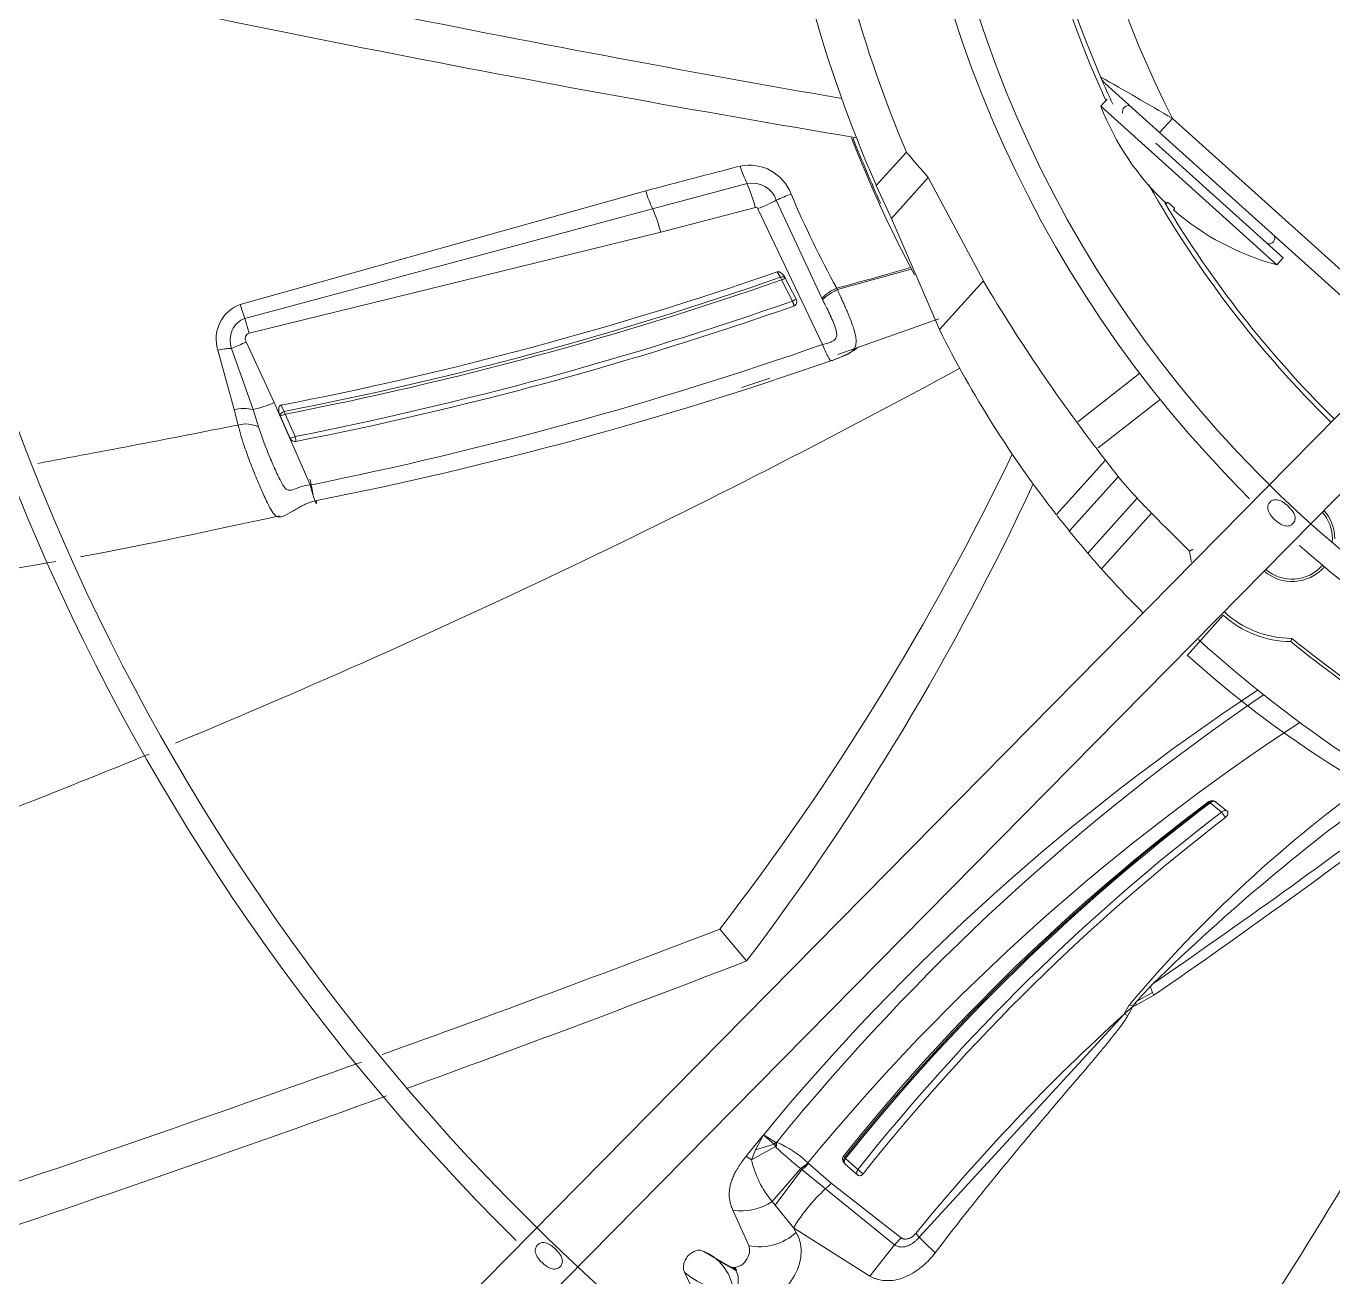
# Model space of a CAD drawing. Header units: millimetres. Extents: x 113490 to 142599, y -20467 to 115.
# Drawn here: x 122741.5 to 122879.2, y -10460.4 to -10328.6 of the extents above; entities that cross this region are included whole.
import ezdxf

# ---------------------------------------------------------------- set-up
doc = ezdxf.new("R2010")
doc.units = ezdxf.units.MM
doc.layers.add('DV3_0', color=7, linetype='Continuous')

msp = doc.modelspace()

# ---------------------------------------------------------------- linework, layer by layer
at = {"layer": 'DV3_0', "color": 7, "linetype": 'Continuous', "lineweight": 15}
for p, q in [((122945.2, -10303.23), (122611.6, -10641.53)), ((122612.45, -10649.21), (122950.11, -10306.79)), ((122855.24, -10334.62), (122860.97, -10339.78)), ((122855.43, -10336.28), (122854.76, -10337.02)), ((122873.34, -10353.75), (122854.76, -10337.02)), ((122860.97, -10339.78), (122886.49, -10362.76)), ((122831.09, -10345.38), (122834.26, -10341.86)), ((122860.57, -10340.9), (122874.01, -10353.01)), ((122832.68, -10348.85), (122836.57, -10344.53)), ((122836.57, -10344.53), (122842.38, -10355.43)), ((122764.03, -10357.93), (122806.78, -10345.94)), ((122807.51, -10347.83), (122817.46, -10345.17)), ((122831.09, -10345.38), (122832.68, -10348.85)), ((122820.55, -10346.92), (122825.35, -10357.27)), ((122861.79, -10347.15), (122861.68, -10347.28)), ((122764.52, -10359.41), (122807.51, -10347.83)), ((122808.36, -10350.29), (122818.34, -10347.68)), ((122818.59, -10347.82), (122825.43, -10362.14)), ((122862.53, -10347.82), (122862.42, -10347.95)), ((122832.68, -10348.85), (122837.75, -10360.57)), ((122764.96, -10360.96), (122808.36, -10350.29)), ((122827, -10356.34), (122834.78, -10354.19)), ((122873.34, -10353.75), (122874.01, -10353.01)), ((122820.64, -10354.48), (122820.99, -10355.06)), ((122821.1, -10355.34), (122822.25, -10357.56)), ((122821.49, -10355.13), (122822.65, -10357.36)), ((122826.92, -10356.2), (122827, -10356.34)), ((122827.02, -10363.18), (122837.7, -10359.45)), ((122767.6, -10368.27), (122764.64, -10361.85)), ((122763.39, -10369), (122761.68, -10362.74)), ((122765.38, -10369.01), (122763.09, -10362.55)), ((122852.33, -10370.3), (122858.88, -10365.18)), ((122816.93, -10366.69), (122819.85, -10365.68)), ((122854.48, -10373.05), (122861.04, -10367.94)), ((122765.95, -10370.82), (122765.38, -10369.01)), ((122771.41, -10376.95), (122767.6, -10368.27)), ((122768.67, -10369.19), (122768.34, -10368.53)), ((122768.75, -10369.5), (122768.67, -10369.19)), ((122769.3, -10372.04), (122768.24, -10369.68)), ((122769.81, -10371.84), (122768.75, -10369.5)), ((122851.45, -10381.8), (122856.6, -10376.08)), ((122853.39, -10384.13), (122858.59, -10378.36)), ((122866.15, -10410.33), (122866.26, -10410.36)), ((122866.3, -10410.48), (122867.48, -10411.45)), ((122866.91, -10410.39), (122868.09, -10411.36)), ((122817.41, -10427.14), (122814.59, -10423.79)), ((122858.46, -10431.5), (122858.55, -10431.39)), ((122858.5, -10431.79), (122860.35, -10430.76)), ((122858.55, -10431.39), (122860.22, -10430.46)), ((122858.23, -10431.89), (122858.5, -10431.79)), ((122858.37, -10431.62), (122858.46, -10431.5)), ((122858.37, -10431.62), (122858.47, -10431.58)), ((122817.38, -10447.72), (122819.2, -10445.49)), ((122820.48, -10446.25), (122820.34, -10446.46)), ((122820.55, -10446.26), (122820.46, -10446.71)), ((122820.48, -10446.25), (122820.55, -10446.26)), ((122820.61, -10446.26), (122820.55, -10446.81)), ((122817.92, -10448.1), (122820.46, -10446.71)), ((122820.46, -10446.71), (122820.55, -10446.81)), ((122827.74, -10447.87), (122827.62, -10447.73)), ((122820.11, -10452.5), (122823.12, -10449.03)), ((122823.09, -10449.01), (122823.12, -10449.03)), ((122823.12, -10449.03), (122823.24, -10449.12)), ((122823.24, -10449.12), (122825.72, -10451.18)), ((122823.87, -10448.42), (122823.88, -10448.44)), ((122823.88, -10448.44), (122823.94, -10448.49)), ((122823.94, -10448.49), (122826.35, -10450.56)), ((122829.14, -10449.72), (122827.82, -10448.56)), ((122829.16, -10449.13), (122827.85, -10447.98)), ((122826.35, -10450.56), (122833.7, -10456.32)), ((122825.72, -10451.18), (122833.02, -10457.07)), ((122815.97, -10453.41), (122817.64, -10457.16)), ((122822.35, -10455.29), (122820.43, -10452.89)), ((122835.25, -10455.86), (122835.61, -10456.27)), ((122833.02, -10457.07), (122830.42, -10460.36)), ((122833.7, -10456.32), (122833.02, -10457.07)), ((122815.61, -10459.34), (122812.91, -10457.77)), ((122816.22, -10459.75), (122814.26, -10458.61)), ((122813.1, -10464.59), (122810.87, -10459.97))]:
    msp.add_line(p, q, dxfattribs=at)
at = {"layer": 'DV3_0', "color": 7, "linetype": 'Continuous', "lineweight": 20}
for p, q in [((122862.31, -10338.3), (122860.97, -10339.78)), ((122862.31, -10338.3), (122887.9, -10361.34)), ((122837.75, -10360.57), (122842.38, -10355.43)), ((122825.35, -10357.27), (122825.44, -10357.44)), ((122764.96, -10360.96), (122764.52, -10359.41)), ((122850.08, -10380.08), (122855.25, -10374.33)), ((122854.83, -10385.78), (122860.11, -10379.92)), ((122863.89, -10394.89), (122867.67, -10390.68)), ((122859.96, -10429.86), (122860.25, -10429.56)), ((122860.22, -10430.46), (122860.35, -10430.76)), ((122835.61, -10456.27), (122857.23, -10432.75)), ((122857.23, -10432.75), (122857.77, -10431.77)), ((122857.23, -10432.75), (122857.69, -10432.33)), ((122857.23, -10432.75), (122857.62, -10432.88)), ((122857.69, -10432.33), (122858.16, -10431.9)), ((122858.16, -10431.9), (122857.77, -10431.77)), ((122858.16, -10431.9), (122858.23, -10431.89)), ((122858.24, -10431.78), (122858.23, -10431.89)), ((122858.24, -10431.78), (122858.37, -10431.62)), ((122858.46, -10431.5), (122858.47, -10431.58)), ((122858.47, -10431.58), (122858.5, -10431.79)), ((122818.36, -10447.07), (122819.2, -10445.49)), ((122820.34, -10446.46), (122818.36, -10447.07)), ((122819.2, -10445.49), (122820.48, -10446.25)), ((122820.55, -10446.26), (122820.61, -10446.26)), ((122817.38, -10447.72), (122817.92, -10448.1)), ((122817.92, -10448.1), (122818.36, -10447.07)), ((122823.24, -10449.12), (122820.43, -10452.89)), ((122820.43, -10452.9), (122820.11, -10452.5)), ((122830.42, -10460.36), (122822.35, -10455.29))]:
    msp.add_line(p, q, dxfattribs=at)
at = {"layer": 'DV3_0', "color": 7, "linetype": 'Continuous', "lineweight": 15}
for centre, radius, start, end in [((122959.24, -10288.99), 236, 136.9648, 225.2631), ((122959.24, -10288.99), 233.5, 136.5342, 225.7814), ((122959.24, -10288.99), 126, 138.321, 225.2028), ((122959.24, -10288.99), 123.5, 137.2092, 226.1082), ((122959.24, -10288.99), 114.25, 138.4114, 204.5312), ((122959.24, -10288.99), 113.75, 138.4247, 203.2684), ((122959.24, -10288.99), 135.7, 186.2429, 202.9304), ((122959.24, -10288.99), 140, 186.7677, 203.7505), ((123157.03, -8443.29), 1921.39, 257.09501, 260.12283), ((123133, -8524.72), 1840.9, 257.29812, 260.49472), ((122959.24, -10288.99), 113.75, 203.2684, 204.8619), ((122880.48, -10327.15), 27.54, 201.0085, 226.9598), ((122857.71, -10337.61), 0.667, 79.7797, 190.9881), ((122959.24, -10288.99), 140.5, 201.4447, 207.9333), ((122817.68, -10347.99), 4.76, 21.054, 101.4068), ((123026.84, -11165.93), 849, 104.32746, 105.02193), ((122825.79, -10340.87), 9.37, 195.2266, 207.3152), ((122801.19, -10352.31), 17.76, 15.1013, 23.7012), ((122959.24, -10288.99), 114.25, 209.5268, 225.4011), ((122812.31, -10331.46), 17.52, 290.9793, 298.0441), ((122834.92, -10380.11), 36.17, 110.7332, 113.4154), ((122920.7, -10304.69), 107, 202.8771, 208.7791), ((122959.24, -10288.99), 113.75, 210.7758, 225.4011), ((122818.39, -10347.89), 0.214, 20.6173, 102.1279), ((122880.48, -10327.15), 27.54, 229.0402, 254.9915), ((122872.45, -10350.88), 0.667, 265.0119, 16.2203), ((122684.2, -9829.22), 545.97, 285.1539, 286.0016), ((122697.32, -9999.86), 375.45, 280.903, 289.1752), ((122696.7, -9998.9), 377.22, 280.9994, 289.2376), ((122696.52, -9998.64), 377.82, 281.0213, 289.2522), ((122816.63, -10356.99), 4.77, 20.2814, 23.8803), ((122817.66, -10348.28), 7.85, 295.9732, 299.2402), ((122997.94, -10263.3), 180.8, 210.6348, 217.8853), ((122829, -10360.96), 5.2, 113.6404, 134.7432), ((122784.69, -10351.94), 21.51, 196.1751, 200.3404), ((122696.59, -9999.49), 379.48, 281.1244, 289.338), ((122696.83, -9999.87), 379.59, 281.0963, 289.3173), ((122828, -10368.47), 12.33, 115.7189, 117.7905), ((122822.21, -10357.62), 0.508, 291.3094, 30.1339), ((122941.5, -10308.69), 116, 206.5688, 217.984), ((122758.97, -10351.39), 11.9, 290.2544, 298.4853), ((122689.84, -9973.56), 411.56, 281.4306, 289.2353), ((122763.07, -10367.67), 5.11, 89.8539, 105.7858), ((122694.27, -9985.04), 401.17, 281.1822, 289.2163), ((122423.11, -9598.83), 871.89, 292.52996, 298.55652), ((122517.8, -10430.28), 253.12, 13.6296, 14.0098), ((122762.54, -10356.79), 12.54, 283.0422, 293.7544), ((122764.63, -10373.47), 2.95, 63.5122, 106.4126), ((122768.67, -10369.62), 2.5, 284.762, 297.2571), ((122769.8, -10371.83), 0.539, 202.2597, 278.6721), ((122591.65, -10251.98), 281.46, 322.3809, 334.3771), ((122959.24, -10288.99), 123.5, 226.1082, 316.2428), ((122959.24, -10288.99), 134.6, 220.315, 221.6017), ((122746.63, -10382.19), 25.42, 9.2717, 13.3033), ((122598.74, -10261.51), 274.32, 322.858, 335.1381), ((123060.15, -10183.4), 280.42, 224.4915, 225.6493), ((122874.93, -10382.63), 4.25, 0, 41.5341), ((122874.93, -10382.63), 4.5, 0, 41.7492), ((122941.5, -10308.69), 116, 219.0732, 220.5703), ((122874.93, -10382.63), 4.25, 354.8173, 0), ((122875.04, -10382.49), 11.02, 187.4586, 193.6287), ((122959.24, -10288.99), 126, 228.4752, 270), ((122941.5, -10308.69), 116, 221.6524, 224.7912), ((122874.93, -10382.63), 4.5, 229.0529, 318), ((122874.93, -10382.63), 4.25, 229.2681, 318.9663), ((122874.93, -10382.63), 10.84, 228, 269.251), ((122874.93, -10382.63), 10.5, 226.9653, 269.8902), ((122959.24, -10288.99), 140.5, 227.9063, 244.7865), ((122959.24, -10288.99), 134.34, 231.0499, 242.2199), ((122959.24, -10288.99), 134, 230.9991, 237.2517), ((122941.5, -10308.69), 116, 228, 244.5279), ((123001.13, -10595.17), 235.59, 123.4411, 140.5553), ((123007.53, -10598.04), 240.79, 124.2777, 140.9245), ((123001.36, -10594.58), 229.92, 123.1154, 140.531), ((122423.11, -9598.83), 871.89, 290.47901, 292.33228), ((122995.05, -10581.66), 214.41, 126.9538, 141.3404), ((122996.36, -10582.48), 215.76, 127.0847, 141.4), ((122996.85, -10582.8), 216.19, 127.147, 141.4201), ((122866.49, -10410.85), 0.625, 47.7893, 122.5207), ((122866.57, -10410.75), 0.496, 46.1549, 128.4511), ((123000.67, -10585.24), 218.96, 127.4655, 141.5655), ((123000.91, -10585.47), 218.57, 127.4799, 141.5567), ((122870.06, -10409.96), 2.97, 210.096, 223.8348), ((122134.84, -9998), 872.24, 325.21173, 331.29356), ((122128.22, -8630.77), 1919.9, 289.81328, 290.94717), ((122148.8, -8701.02), 1851.09, 289.98762, 291.17408), ((122997.08, -10587.8), 208.79, 132.0492, 140.8077), ((122860.81, -10433.67), 3.19, 143.7116, 146.2521), ((122959.24, -10288.99), 551.5, 195.4775, 254.5225), ((122128.22, -8630.77), 1919.9, 288.19223, 289.74418), ((122148.8, -8701.02), 1851.09, 288.2319, 289.91843), ((122820.81, -10446.37), 0.478, 190.9247, 223.9), ((122816.28, -10456.32), 10.95, 46.1609, 66.7475), ((122843.22, -10423.18), 32.75, 226.1967, 232.0692), ((122828.12, -10448.18), 0.485, 140.7317, 232.4456), ((122828.48, -10447.26), 0.962, 219.8162, 228.871), ((122832.93, -10444.93), 5.65, 228.0185, 235.2631), ((122959.24, -10288.99), 233.5, 225.7814, 315.7154), ((122816.94, -10447.92), 5.57, 260.0111, 304.7159), ((122818.76, -10451.51), 5.76, 258.8491, 312.1775), ((122989.76, -10363.2), 191.06, 208.8135, 208.982), ((122862.73, -10429.85), 37.86, 224.2478, 227.8108), ((122810.89, -10462.55), 5.19, 10.1936, 67.059), ((122817.77, -10451.39), 11.01, 231.1934, 258.1257)]:
    msp.add_arc(centre, radius, start, end, dxfattribs=at)
at = {"layer": 'DV3_0', "color": 7, "linetype": 'Continuous', "lineweight": 20}
for centre, radius, start, end in [((122959.24, -10288.99), 108.75, 138.5638, 206.9605), ((122484.71, -10983.54), 747.61, 59.66409, 60.33376), ((122959.24, -10288.99), 140.35, 201.48, 204.54), ((122817.66, -10342.86), 11.3, 195.8192, 206.1296), ((122818.01, -10347.81), 2.69, 19.2233, 101.7863), ((122787.74, -10356.01), 21.4, 15.5074, 22.4675), ((122765.31, -10361.54), 3.83, 109.5683, 198.3828), ((122764.37, -10372.65), 3.77, 74.5426, 104.9674), ((122967.28, -10524.15), 143.27, 125.5681, 139.8477), ((123007.67, -10579.87), 210.53, 125.5148, 134.442), ((122386.6, -9741.76), 835.11, 304.55332, 306.86693), ((122428.74, -9804.53), 760.56, 304.57503, 307.19348), ((122887.01, -10456.1), 37.69, 135.8529, 139.0244), ((122998.7, -10509.15), 160.38, 151.2063, 151.6058), ((122843.96, -10417.76), 37.17, 228.2362, 230.5479), ((122828.4, -10445.63), 10.77, 193.2742, 219.6537), ((122821.73, -10446.41), 2.93, 297.5982, 316.6794), ((122821.68, -10446.43), 2.97, 298.9802, 317.6454), ((122821.69, -10446.72), 2.86, 302.8874, 321.7301), ((122823.99, -10448.79), 2.95, 305.8411, 323.1077), ((122839.02, -10465.52), 19.56, 132.8678, 148.4609)]:
    msp.add_arc(centre, radius, start, end, dxfattribs=at)
at = {"layer": 'DV3_0', "color": 7, "linetype": 'Continuous', "lineweight": 15}
for centre, major_axis, ratio, start_param, end_param in [((134563.75, 2657.76), (-11716.76, -13012.77), 0.087151, -0.011968, -0.009675), ((123150.34, -10083.76), (-278.19, -308.96), 0.561586, -0.106694, -0.097329), ((123149.36, -10070.06), (-283.73, -315.12), 0.561586, -0.041148, -0.032008), ((123102.9, -10128.91), (-239.26, -265.73), 0.561585, -0.098855, -0.087977), ((123106.24, -10125.52), (-242.46, -269.28), 0.561586, -0.0731, -0.062386)]:
    msp.add_ellipse(centre, major_axis=major_axis, ratio=ratio, start_param=start_param, end_param=end_param, dxfattribs=at)
at = {"layer": 'DV3_0', "color": 7, "linetype": 'Continuous', "lineweight": 20}
msp.add_ellipse((122838.61, -10415.69), major_axis=(22.96, -30.96), ratio=0.289793, start_param=0.87424, end_param=0.89553, dxfattribs=at)
msp.add_rational_spline([(122854.74, -10333.93), (122854.86, -10334.2), (122855.03, -10334.43), (122855.24, -10334.62)], [1.03194473008, 1.06000282083, 1.10654415877, 1.17156874389], degree=3, dxfattribs=at)
at = {"layer": 'DV3_0', "color": 7, "linetype": 'Continuous', "lineweight": 15}
for points, knots in [([(122862.2, -10347.45), (122862.18, -10347.43), (122862.15, -10347.41), (122862.1, -10347.36), (122862.04, -10347.32), (122861.98, -10347.27), (122861.92, -10347.22), (122861.87, -10347.19), (122861.83, -10347.16), (122861.8, -10347.15), (122861.79, -10347.15), (122861.79, -10347.15)], [0, 0, 0, 0, 0.083334, 0.166303, 0.249826, 0.374984, 0.50015, 0.626605, 0.751629, 0.877407, 1, 1, 1, 1]), ([(122861.79, -10347.15), (122861.79, -10347.15), (122861.79, -10347.15), (122861.81, -10347.15), (122861.83, -10347.16), (122861.87, -10347.19), (122861.92, -10347.22), (122861.98, -10347.27), (122862.05, -10347.32), (122862.12, -10347.38), (122862.17, -10347.43), (122862.2, -10347.45)], [0, 0, 0, 0, 0.081654, 0.164063, 0.248595, 0.373578, 0.500083, 0.625199, 0.750404, 0.875284, 1, 1, 1, 1]), ([(122862.53, -10347.82), (122862.53, -10347.82), (122862.53, -10347.82), (122862.53, -10347.8), (122862.52, -10347.78), (122862.49, -10347.75), (122862.45, -10347.7), (122862.4, -10347.64), (122862.34, -10347.58), (122862.27, -10347.51), (122862.22, -10347.47), (122862.2, -10347.45)], [0, 0, 0, 0, 0.081654, 0.164063, 0.248595, 0.373578, 0.500083, 0.625199, 0.750404, 0.875284, 1, 1, 1, 1]), ([(122862.2, -10347.45), (122862.21, -10347.46), (122862.24, -10347.49), (122862.29, -10347.54), (122862.34, -10347.59), (122862.4, -10347.64), (122862.45, -10347.7), (122862.49, -10347.75), (122862.52, -10347.79), (122862.53, -10347.81), (122862.53, -10347.82), (122862.53, -10347.82)], [0, 0, 0, 0, 0.083334, 0.166303, 0.249826, 0.374984, 0.50015, 0.626605, 0.751629, 0.877407, 1, 1, 1, 1]), ([(122820.64, -10354.48), (122820.65, -10354.48), (122820.68, -10354.47), (122820.72, -10354.46), (122820.83, -10354.47), (122820.96, -10354.52), (122821.1, -10354.62), (122821.24, -10354.75), (122821.38, -10354.92), (122821.45, -10355.06), (122821.49, -10355.13)], [0, 0, 0, 0, 0.030234, 0.058964, 0.114513, 0.29395, 0.425226, 0.573003, 0.78247, 1, 1, 1, 1]), ([(122827, -10356.34), (122826.59, -10356.55), (122826.21, -10356.78), (122825.65, -10357.18), (122825.47, -10357.35), (122825.43, -10357.44)], [0, 0, 0, 0, 0.5, 0.5, 1, 1, 1, 1]), ([(122827, -10356.34), (122827.02, -10356.38), (122827.08, -10356.52), (122827.21, -10356.83), (122827.4, -10357.25), (122827.61, -10357.72), (122827.81, -10358.17), (122828.1, -10358.85), (122828.44, -10359.66), (122828.75, -10360.54), (122828.94, -10361.3), (122828.98, -10361.91), (122828.9, -10362.37), (122828.74, -10362.66), (122828.53, -10362.87), (122828.29, -10363.03), (122828.02, -10363.18), (122827.74, -10363.31), (122827.47, -10363.43), (122827.19, -10363.54), (122826.9, -10363.65), (122826.61, -10363.76), (122826.41, -10363.83), (122826.31, -10363.86)], [0, 0, 0, 0, 0.009928, 0.038187, 0.086065, 0.128368, 0.173611, 0.221721, 0.333708, 0.4307, 0.523864, 0.609938, 0.679298, 0.734389, 0.768329, 0.802966, 0.839055, 0.867424, 0.894844, 0.92156, 0.947823, 0.973884, 1, 1, 1, 1]), ([(122822.25, -10357.56), (122822.26, -10357.59), (122822.28, -10357.63), (122822.3, -10357.7), (122822.33, -10357.76), (122822.34, -10357.81), (122822.35, -10357.86), (122822.36, -10357.89), (122822.38, -10357.95), (122822.4, -10358.02), (122822.4, -10358.08), (122822.4, -10358.09), (122822.39, -10358.09)], [0, 0, 0, 0, 0.111745, 0.210356, 0.296478, 0.371095, 0.435337, 0.490326, 0.537093, 0.704877, 0.85208, 1, 1, 1, 1]), ([(122825.43, -10357.44), (122825.46, -10357.49), (122825.51, -10357.6), (122825.66, -10357.89), (122826.05, -10358.66), (122826.49, -10359.57), (122826.81, -10360.43), (122826.94, -10360.99), (122826.93, -10361.4), (122826.68, -10361.68), (122826.39, -10361.85), (122826.05, -10361.98), (122825.71, -10362.07), (122825.53, -10362.12), (122825.43, -10362.14)], [0, 0, 0, 0, 0.02368, 0.055134, 0.146901, 0.419077, 0.547071, 0.626034, 0.739727, 0.790956, 0.847617, 0.916748, 0.957154, 1, 1, 1, 1]), ([(122826.31, -10363.86), (122826.28, -10363.87), (122826.24, -10363.83), (122826.13, -10363.67), (122826.06, -10363.54), (122825.81, -10363.07), (122825.62, -10362.62), (122825.43, -10362.14)], [0, 0, 0, 0, 0.25, 0.25, 0.5, 0.5, 1, 1, 1, 1]), ([(122827.48, -10363.38), (122827.5, -10363.37), (122827.57, -10363.34), (122827.69, -10363.29), (122827.85, -10363.22), (122828.01, -10363.15), (122828.16, -10363.08), (122828.31, -10363), (122828.68, -10362.81), (122828.97, -10362.62), (122829.17, -10362.44)], [0.1038005, 0.1038005, 0.1038005, 0.1038005, 0.1096647, 0.1280995, 0.1467041, 0.1655182, 0.1845779, 0.2039156, 0.2235604, 0.3323669, 0.3323669, 0.3323669, 0.3323669]), ([(122768.24, -10369.68), (122768.23, -10369.65), (122768.2, -10369.59), (122768.16, -10369.49), (122768.12, -10369.34), (122768.09, -10369.16), (122768.08, -10368.96), (122768.1, -10368.77), (122768.17, -10368.62), (122768.26, -10368.56), (122768.31, -10368.54), (122768.33, -10368.54), (122768.34, -10368.53)], [0, 0, 0, 0, 0.082806, 0.165389, 0.247981, 0.443632, 0.593737, 0.72295, 0.893556, 0.952815, 0.977811, 1, 1, 1, 1]), ([(122768.24, -10369.68), (122768.22, -10369.61), (122768.26, -10369.51), (122768.42, -10369.33), (122768.54, -10369.24), (122768.67, -10369.19)], [0, 0, 0, 0, 0.5, 0.5, 1, 1, 1, 1]), ([(122772.07, -10378.6), (122771.88, -10378.64), (122771.52, -10378.73), (122771, -10378.93), (122770.51, -10379.17), (122770.03, -10379.44), (122769.33, -10379.85), (122768.5, -10380.32), (122767.89, -10380.37), (122767.47, -10379.91), (122767, -10379.08), (122766.43, -10377.89), (122765.79, -10376.39), (122765.15, -10374.8), (122764.56, -10373.18), (122764.1, -10371.81), (122763.89, -10370.99), (122763.8, -10370.63)], [0, 0, 0, 0, 0.030083, 0.06022, 0.09129, 0.124177, 0.159748, 0.249736, 0.339928, 0.392765, 0.470283, 0.571382, 0.657141, 0.764818, 0.86227, 0.939772, 1, 1, 1, 1]), ([(122768.75, -10369.5), (122768.63, -10369.55), (122768.51, -10369.6), (122768.32, -10369.67), (122768.26, -10369.69), (122768.24, -10369.68)], [0, 0, 0, 0, 0.5, 0.5, 1, 1, 1, 1]), ([(122771.41, -10376.95), (122770.65, -10376.97), (122770.03, -10377.32), (122769.32, -10377.53), (122769.12, -10377.54), (122768.86, -10377.4), (122768.8, -10377.33), (122768.66, -10377.15), (122768.56, -10377.01), (122768.26, -10376.48), (122768.04, -10376.03), (122767.59, -10375.07), (122767.37, -10374.55), (122766.71, -10372.97), (122766.29, -10371.88), (122765.95, -10370.82)], [0, 0, 0, 0, 0.25, 0.25, 0.375, 0.375, 0.4375, 0.4375, 0.5, 0.5, 0.625, 0.625, 0.75, 0.75, 1, 1, 1, 1]), ([(122769.81, -10371.84), (122769.84, -10371.98), (122769.87, -10372.12), (122769.9, -10372.31), (122769.9, -10372.37), (122769.88, -10372.37)], [0, 0, 0, 0, 0.5, 0.5, 1, 1, 1, 1]), ([(122772.07, -10378.6), (122772.11, -10378.98), (122772.05, -10379), (122771.79, -10378.34), (122771.58, -10377.66), (122771.41, -10376.95)], [0, 0, 0, 0, 0.5, 0.5, 1, 1, 1, 1]), ([(122875.02, -10381.03), (122874.98, -10381.07), (122874.89, -10381.15), (122874.64, -10381.27), (122874.24, -10381.31), (122873.79, -10381.13), (122873.4, -10380.87), (122873.08, -10380.6), (122872.8, -10380.3), (122872.53, -10379.93), (122872.35, -10379.52), (122872.38, -10379.13), (122872.49, -10378.89), (122872.57, -10378.8), (122872.61, -10378.75)], [0, 0, 0, 0, 0.040717, 0.082601, 0.183674, 0.325225, 0.413967, 0.5088, 0.602375, 0.688214, 0.822702, 0.918959, 0.959862, 1, 1, 1, 1]), ([(122872.61, -10378.75), (122872.65, -10378.71), (122872.74, -10378.63), (122872.98, -10378.52), (122873.39, -10378.48), (122873.82, -10378.66), (122874.22, -10378.93), (122874.63, -10379.28), (122875.04, -10379.74), (122875.28, -10380.27), (122875.25, -10380.66), (122875.14, -10380.89), (122875.06, -10380.98), (122875.02, -10381.03)], [0, 0, 0, 0, 0.040646, 0.082274, 0.181944, 0.323646, 0.41357, 0.509807, 0.690903, 0.824258, 0.919018, 0.959797, 1, 1, 1, 1]), ([(122747.19, -10384.53), (122747.35, -10384.5), (122754.19, -10383.22), (122760.66, -10381.83), (122768.16, -10380.22)], [0.8790248, 0.8790248, 0.8790248, 0.8790248, 0.8819151, 1, 1, 1, 1]), ([(122637.56, -10409.41), (122639.58, -10408.62), (122647.98, -10405.44), (122663.51, -10400.34), (122684.31, -10395.23), (122705.65, -10391.37), (122725.6, -10388.2), (122738.74, -10386.07), (122744.58, -10385.01)], [0.2428611, 0.2428611, 0.2428611, 0.2428611, 0.2795611, 0.3948142, 0.5195556, 0.6421753, 0.7617357, 0.8637565, 0.8637565, 0.8637565, 0.8637565]), ([(122866.3, -10410.48), (122866.29, -10410.45), (122866.26, -10410.4), (122866.26, -10410.37), (122866.26, -10410.36)], [0, 0, 0, 0, 0.499963, 1, 1, 1, 1]), ([(122866.3, -10410.48), (122866.31, -10410.46), (122866.34, -10410.43), (122866.39, -10410.4), (122866.45, -10410.36), (122866.52, -10410.32), (122866.62, -10410.3), (122866.71, -10410.29), (122866.79, -10410.31), (122866.86, -10410.34), (122866.89, -10410.37), (122866.91, -10410.39)], [0, 0, 0, 0, 0.068335, 0.145469, 0.231665, 0.333262, 0.479836, 0.632249, 0.740429, 0.880915, 1, 1, 1, 1]), ([(122867.48, -10411.45), (122867.57, -10411.35), (122867.69, -10411.29), (122867.92, -10411.26), (122868.02, -10411.29), (122868.09, -10411.36)], [0, 0, 0, 0, 0.5, 0.5, 1, 1, 1, 1]), ([(122868.09, -10411.36), (122868.11, -10411.37), (122868.13, -10411.39), (122868.15, -10411.43), (122868.17, -10411.49), (122868.18, -10411.56), (122868.17, -10411.66), (122868.13, -10411.76), (122868.07, -10411.85), (122868, -10411.94), (122867.94, -10411.99), (122867.91, -10412.02)], [0, 0, 0, 0, 0.07454, 0.149665, 0.227324, 0.351488, 0.476595, 0.607041, 0.740493, 0.871945, 1, 1, 1, 1]), ([(122817.38, -10447.72), (122817.3, -10447.82), (122817.15, -10448.01), (122816.94, -10448.29), (122816.75, -10448.57), (122816.57, -10448.84), (122816.41, -10449.1), (122816.26, -10449.36), (122816.13, -10449.61), (122816.02, -10449.86), (122815.92, -10450.1), (122815.83, -10450.34), (122815.76, -10450.57), (122815.7, -10450.79), (122815.64, -10451.08), (122815.59, -10451.43), (122815.58, -10451.84), (122815.61, -10452.25), (122815.69, -10452.64), (122815.8, -10453.03), (122815.91, -10453.28), (122815.97, -10453.41)], [0, 0, 0, 0, 0.057167, 0.111739, 0.163853, 0.213654, 0.261288, 0.306903, 0.350652, 0.39269, 0.433175, 0.472267, 0.510126, 0.546912, 0.582784, 0.650511, 0.717662, 0.785257, 0.85427, 0.92559, 1, 1, 1, 1]), ([(122827.82, -10448.56), (122827.8, -10448.54), (122827.76, -10448.51), (122827.7, -10448.44), (122827.65, -10448.37), (122827.6, -10448.28), (122827.56, -10448.18), (122827.53, -10448.05), (122827.54, -10447.93), (122827.56, -10447.82), (122827.6, -10447.75), (122827.62, -10447.72)], [0, 0, 0, 0, 0.099276, 0.196859, 0.293392, 0.389534, 0.537296, 0.670768, 0.795065, 0.901219, 1, 1, 1, 1]), ([(122827.85, -10447.98), (122827.76, -10448.08), (122827.72, -10448.21), (122827.71, -10448.42), (122827.75, -10448.52), (122827.82, -10448.56)], [0, 0, 0, 0, 0.5, 0.5, 1, 1, 1, 1]), ([(122829.16, -10449.13), (122829.14, -10449.15), (122829.12, -10449.18), (122829.1, -10449.22), (122829.08, -10449.26), (122829.05, -10449.32), (122829.03, -10449.39), (122829.02, -10449.48), (122829.03, -10449.58), (122829.07, -10449.66), (122829.12, -10449.7), (122829.14, -10449.72)], [0, 0, 0, 0, 0.074935, 0.140404, 0.196395, 0.24291, 0.374051, 0.4902, 0.673451, 0.83987, 1, 1, 1, 1]), ([(122829.72, -10449.57), (122829.7, -10449.59), (122829.67, -10449.62), (122829.63, -10449.67), (122829.57, -10449.71), (122829.5, -10449.75), (122829.41, -10449.78), (122829.31, -10449.79), (122829.21, -10449.77), (122829.16, -10449.74), (122829.14, -10449.72)], [0, 0, 0, 0, 0.086931, 0.173955, 0.262548, 0.393393, 0.521895, 0.686293, 0.841595, 1, 1, 1, 1]), ([(122822.62, -10455.78), (122822.66, -10455.83), (122822.72, -10455.93), (122822.8, -10456.09), (122822.88, -10456.26), (122822.95, -10456.43), (122823.01, -10456.6), (122823.06, -10456.78), (122823.1, -10456.97), (122823.13, -10457.15), (122823.15, -10457.35), (122823.16, -10457.54), (122823.17, -10457.75), (122823.16, -10458.17), (122823.07, -10458.82), (122822.8, -10459.68), (122822.41, -10460.45), (122821.96, -10461.13), (122821.47, -10461.69), (122820.91, -10462.18), (122820.4, -10462.53), (122819.96, -10462.77), (122819.61, -10462.93), (122819.26, -10463.05), (122818.9, -10463.13), (122818.55, -10463.19), (122818.19, -10463.21), (122817.96, -10463.19), (122817.84, -10463.18)], [0, 0, 0, 0, 0.019166, 0.038122, 0.056918, 0.075605, 0.094236, 0.112864, 0.13154, 0.150316, 0.169245, 0.188375, 0.207755, 0.227431, 0.308794, 0.389566, 0.473019, 0.53961, 0.606644, 0.674514, 0.74239, 0.78007, 0.816992, 0.853426, 0.889654, 0.925965, 0.962652, 1, 1, 1, 1]), ([(122797.76, -10459.38), (122797.72, -10459.42), (122797.62, -10459.5), (122797.38, -10459.62), (122796.98, -10459.66), (122796.55, -10459.48), (122796.16, -10459.21), (122795.84, -10458.94), (122795.56, -10458.64), (122795.29, -10458.27), (122795.11, -10457.85), (122795.14, -10457.46), (122795.25, -10457.22), (122795.33, -10457.13), (122795.37, -10457.08)], [0, 0, 0, 0, 0.040529, 0.082096, 0.181604, 0.321297, 0.409637, 0.504692, 0.598943, 0.685714, 0.821727, 0.918717, 0.959765, 1, 1, 1, 1]), ([(122795.37, -10457.08), (122795.41, -10457.04), (122795.5, -10456.96), (122795.74, -10456.84), (122796.14, -10456.81), (122796.58, -10456.99), (122796.96, -10457.25), (122797.28, -10457.53), (122797.56, -10457.83), (122797.83, -10458.2), (122798.02, -10458.62), (122797.99, -10459.01), (122797.88, -10459.24), (122797.8, -10459.33), (122797.76, -10459.38)], [0, 0, 0, 0, 0.040488, 0.081902, 0.180627, 0.320355, 0.409206, 0.504808, 0.600124, 0.687341, 0.822717, 0.918807, 0.959755, 1, 1, 1, 1]), ([(122817.64, -10457.16), (122817.83, -10457.58), (122817.74, -10458.2), (122817.16, -10458.99), (122816.89, -10459.23), (122816.26, -10459.49), (122815.9, -10459.51), (122815.61, -10459.34)], [0, 0, 0, 0, 0.5, 0.5, 0.75, 0.75, 1, 1, 1, 1]), ([(122812.91, -10457.77), (122812.8, -10457.71), (122812.54, -10457.62), (122812.08, -10457.66), (122811.62, -10457.88), (122811.21, -10458.23), (122810.92, -10458.69), (122810.76, -10459.15), (122810.74, -10459.58), (122810.82, -10459.85), (122810.87, -10459.97)], [0, 0, 0, 0, 0.124936, 0.249948, 0.37496, 0.499972, 0.624983, 0.749995, 0.875007, 1, 1, 1, 1]), ([(122816.27, -10461.91), (122816.54, -10461.33), (122816.61, -10460.73), (122816.37, -10459.78), (122816.05, -10459.44), (122815.61, -10459.34)], [0, 0, 0, 0, 0.5, 0.5, 1, 1, 1, 1])]:
    msp.add_open_spline(points, degree=3, knots=knots, dxfattribs=at)
for points, degree in [([(122820.99, -10355.06), (122821.1, -10355.01), (122821.34, -10354.97), (122821.47, -10355.06), (122821.49, -10355.13)], 3), ([(122763.8, -10370.63), (122756.7, -10372.04), (122749.66, -10373.39), (122742.67, -10374.68)], 3), ([(122864.49, -10383.74), (122864.3, -10383.83), (122864.12, -10383.92)], 2), ([(122874.91, -10393.13), (122874.85, -10393.3), (122874.79, -10393.47)], 2), ([(122816.12, -10459.46), (122816.3, -10459.62), (122816.37, -10459.75), (122816.32, -10459.85)], 3)]:
    msp.add_open_spline(points, degree=degree, dxfattribs=at)
at = {"layer": 'DV3_0', "color": 7, "linetype": 'Continuous', "lineweight": 20}
for points, knots in [([(122763.09, -10362.55), (122762.89, -10361.91), (122762.93, -10361.2), (122763.45, -10360.03), (122763.94, -10359.57), (122764.52, -10359.41)], [0, 0, 0, 0, 0.5, 0.5, 1, 1, 1, 1]), ([(122764.64, -10361.85), (122764.55, -10361.67), (122764.53, -10361.47), (122764.62, -10361.22), (122764.67, -10361.14), (122764.79, -10361.02), (122764.87, -10360.98), (122764.96, -10360.96)], [0, 0, 0, 0, 0.5, 0.5, 0.75, 0.75, 1, 1, 1, 1]), ([(122857.62, -10432.88), (122857.59, -10432.93), (122857.53, -10433.04), (122857.44, -10433.2), (122857.32, -10433.37), (122857.2, -10433.56), (122857.06, -10433.76), (122856.9, -10433.97), (122856.74, -10434.2), (122856.56, -10434.43), (122856.36, -10434.68), (122856.15, -10434.95), (122855.79, -10435.41), (122855.22, -10436.1), (122854.44, -10437.05), (122853.55, -10438.1), (122852.04, -10439.87), (122849.77, -10442.52), (122847.24, -10445.52), (122844.96, -10448.26), (122843.08, -10450.56), (122841.18, -10452.93), (122839.24, -10455.38), (122837.96, -10457.06), (122837.31, -10457.9)], [0, 0, 0, 0, 0.005366, 0.011271, 0.017723, 0.024728, 0.032291, 0.040414, 0.0491, 0.058352, 0.068171, 0.078557, 0.089512, 0.123028, 0.161172, 0.203935, 0.251305, 0.377254, 0.527911, 0.617273, 0.709161, 0.803571, 0.900512, 1, 1, 1, 1]), ([(122833.7, -10456.32), (122833.72, -10456.34), (122833.76, -10456.37), (122833.82, -10456.4), (122833.89, -10456.43), (122833.97, -10456.45), (122834.08, -10456.47), (122834.24, -10456.47), (122834.46, -10456.43), (122834.67, -10456.35), (122834.86, -10456.23), (122835.01, -10456.11), (122835.14, -10455.99), (122835.22, -10455.9), (122835.25, -10455.86)], [0, 0, 0, 0, 0.047301, 0.094525, 0.141988, 0.190001, 0.238866, 0.36075, 0.483615, 0.609309, 0.737697, 0.825774, 0.912802, 1, 1, 1, 1]), ([(122833.02, -10457.07), (122833.04, -10457.09), (122833.09, -10457.12), (122833.18, -10457.17), (122833.37, -10457.25), (122833.68, -10457.32), (122834.07, -10457.29), (122834.43, -10457.18), (122834.71, -10457.05), (122834.97, -10456.89), (122835.21, -10456.69), (122835.43, -10456.48), (122835.56, -10456.34), (122835.61, -10456.27)], [0, 0, 0, 0, 0.030839, 0.061672, 0.126007, 0.260149, 0.422201, 0.541699, 0.632777, 0.72358, 0.829679, 0.921889, 1, 1, 1, 1]), ([(122837.31, -10457.9), (122837.25, -10457.97), (122837.14, -10458.12), (122836.97, -10458.32), (122836.79, -10458.52), (122836.61, -10458.72), (122836.42, -10458.91), (122836.23, -10459.09), (122836.04, -10459.26), (122835.83, -10459.43), (122835.4, -10459.77), (122834.71, -10460.21), (122833.76, -10460.63), (122832.82, -10460.85), (122832.11, -10460.86), (122831.61, -10460.8), (122831.29, -10460.73), (122830.99, -10460.64), (122830.7, -10460.51), (122830.52, -10460.41), (122830.42, -10460.36)], [0, 0, 0, 0, 0.030527, 0.060888, 0.091127, 0.121289, 0.151418, 0.181562, 0.211765, 0.242074, 0.272534, 0.40425, 0.533731, 0.654722, 0.774279, 0.82032, 0.865654, 0.910537, 0.955231, 1, 1, 1, 1])]:
    msp.add_open_spline(points, degree=3, knots=knots, dxfattribs=at)

doc.saveas('drawing.dxf')
